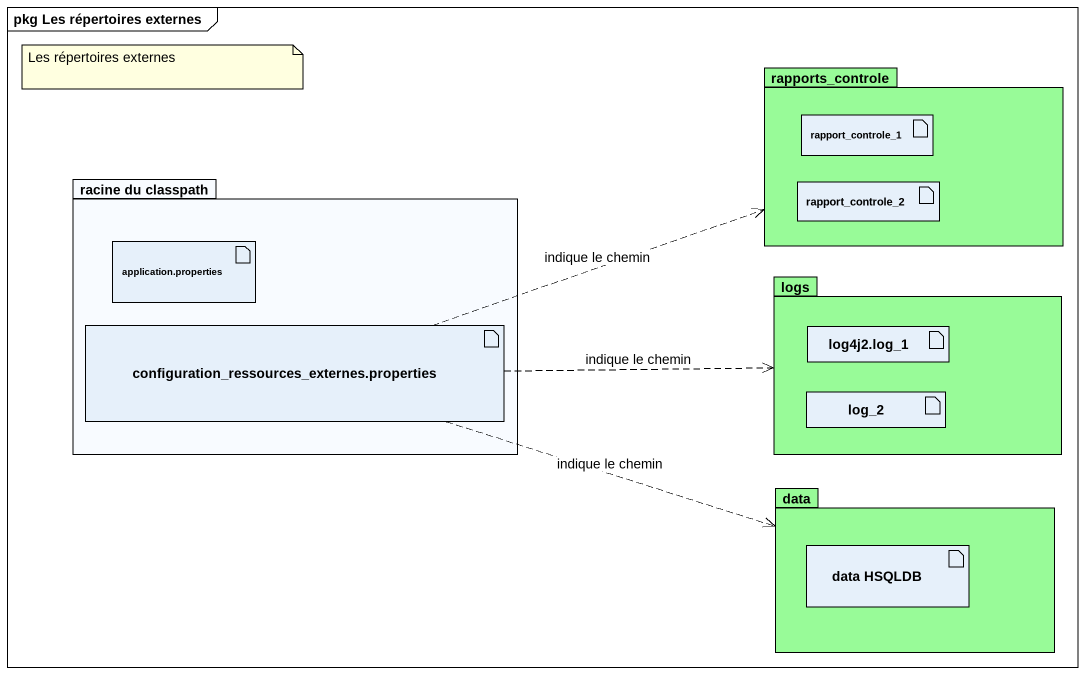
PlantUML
@startuml
mainframe pkg Les répertoires externes
package rapports_controle #98FB98 {
  artifact rapport_controle_1
  artifact rapport_controle_2
}
package "racine du classpath" as racine_du_classpath {
  artifact "application.properties" as application_properties
  artifact "configuration_ressources_externes.properties" as configuration_ressources
}
package logs #98FB98 {
  artifact "log4j2.log_1" as log4j2_log_1
  artifact log_2
}
package data #98FB98 {
  artifact "data HSQLDB" as data_HSQLDB
}
configuration_ressources .right.> rapports_controle : indique le chemin
configuration_ressources .right.> logs : indique le chemin
configuration_ressources .right.> data : indique le chemin
note as N1
  Les répertoires externes
end note
@enduml
